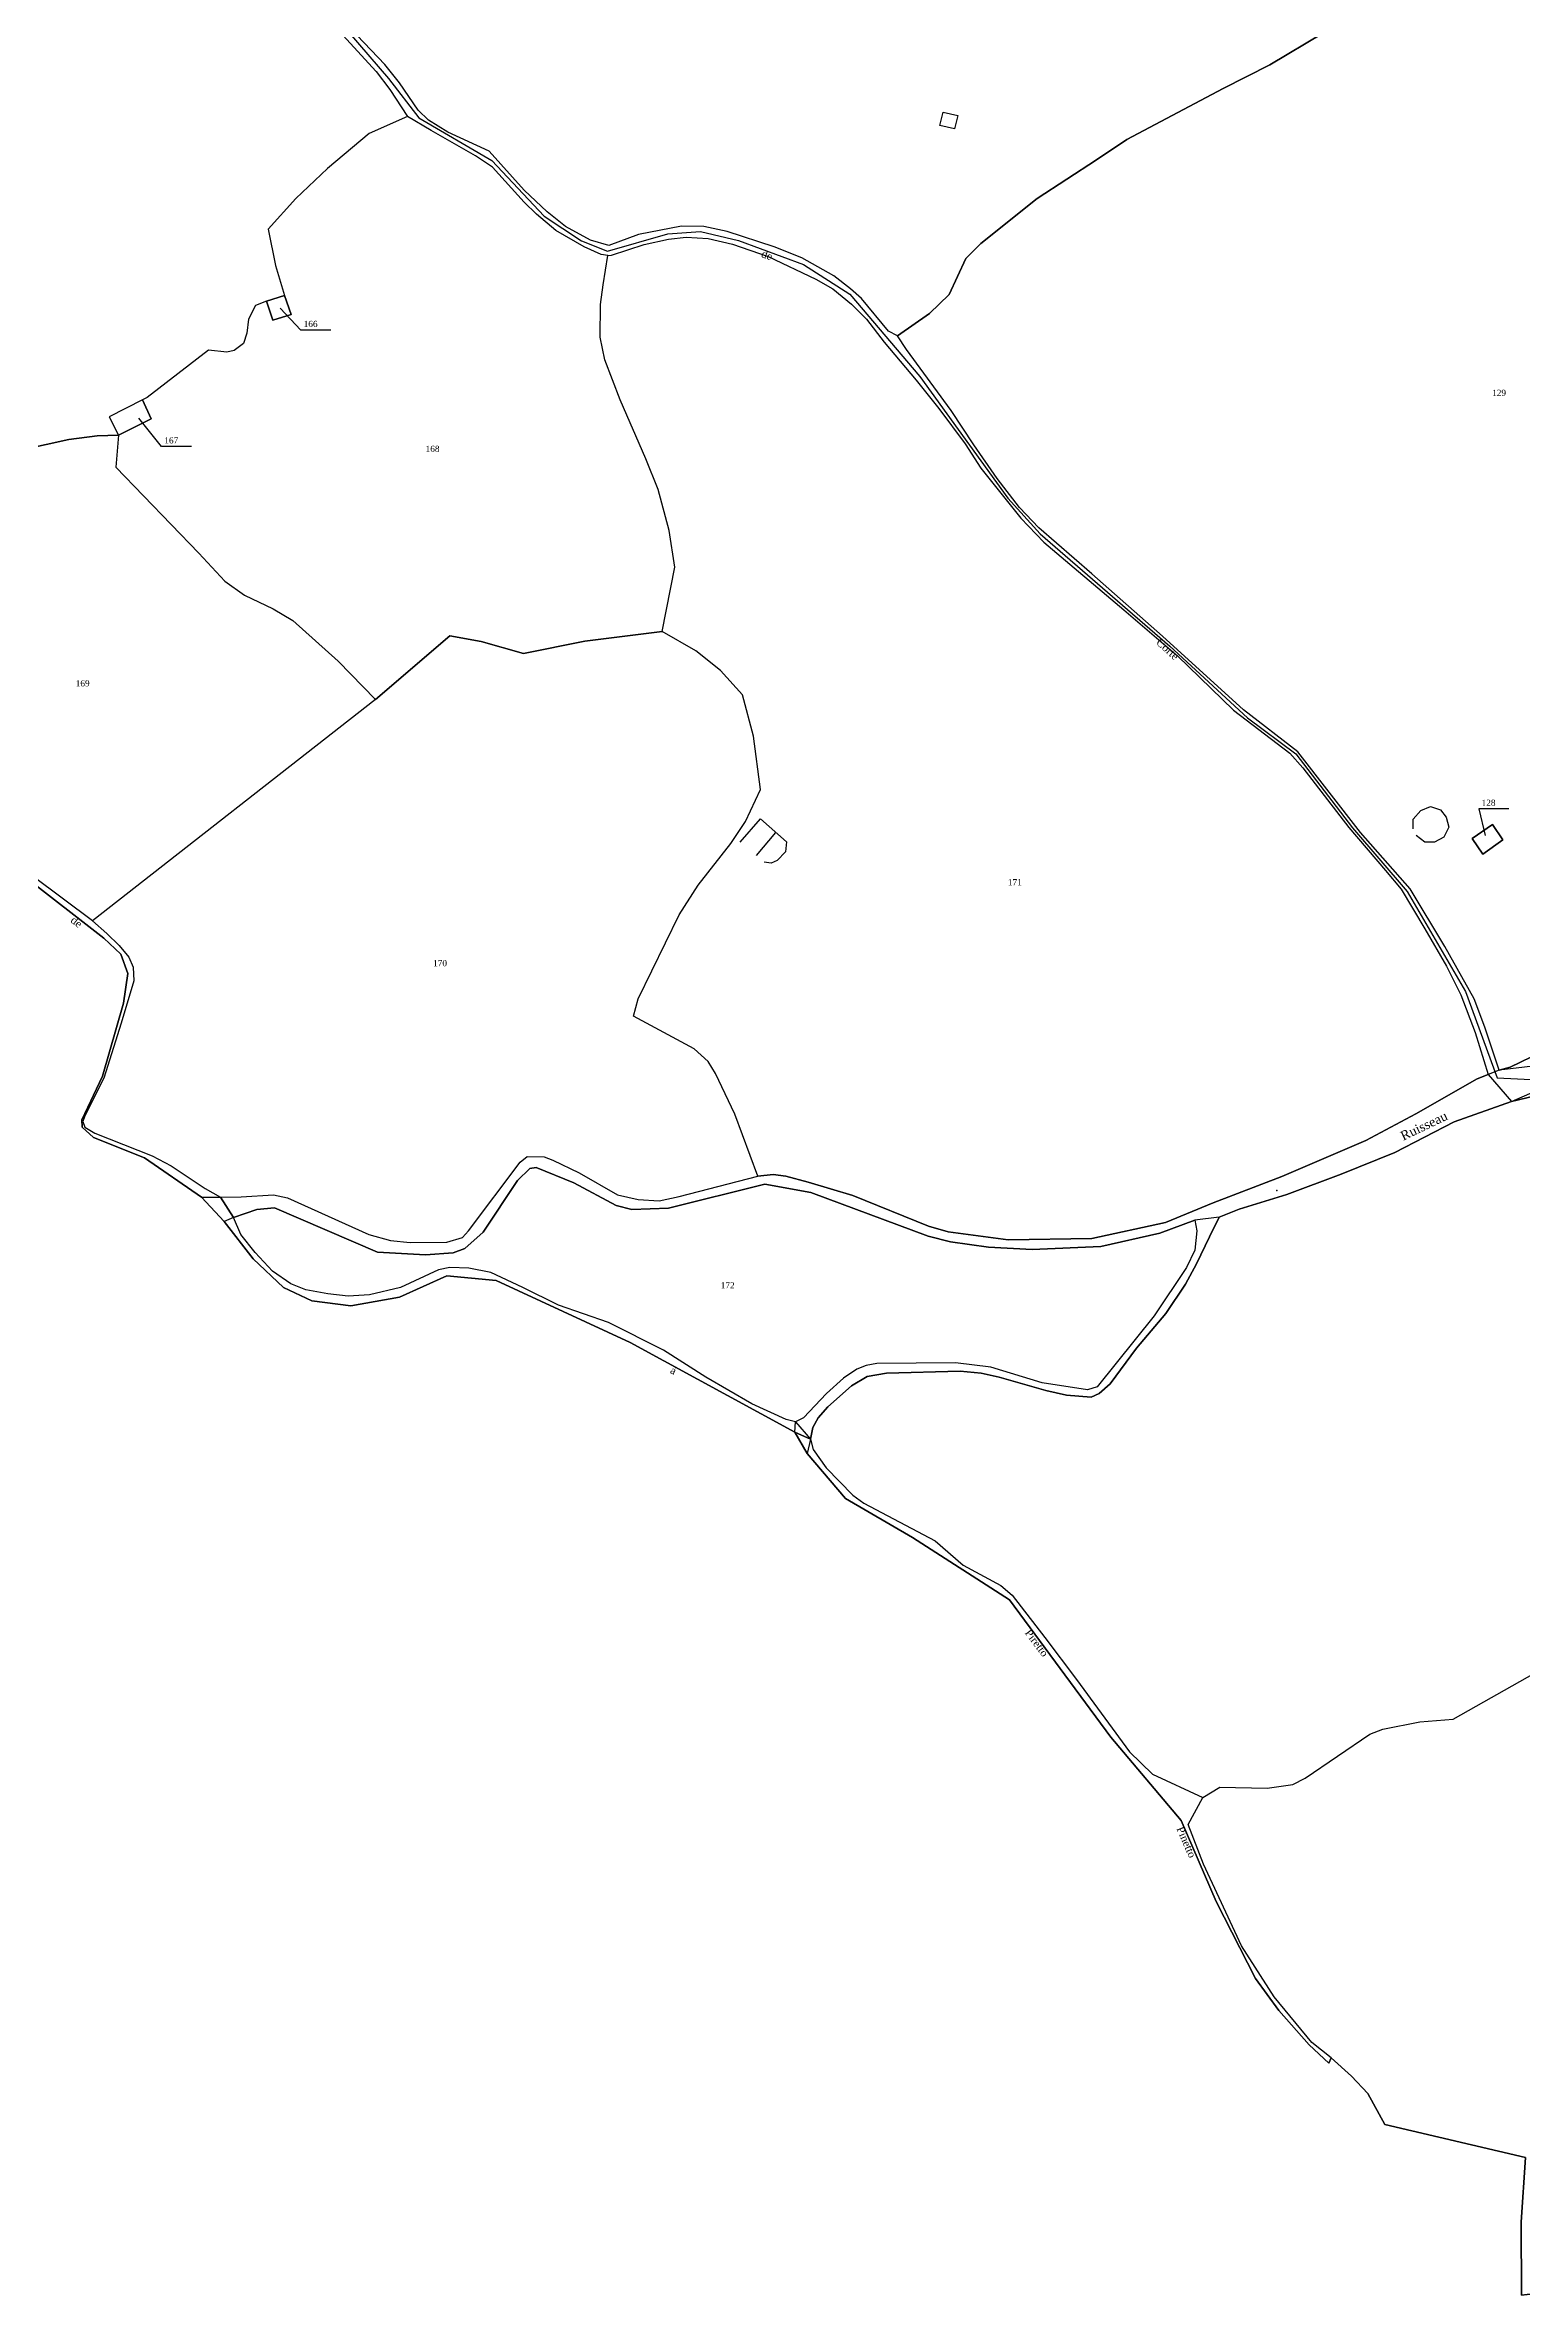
# Model space of a CAD drawing. Extents: x 1208104 to 1212743, y 6150498 to 6153217.
# Drawn here: x 1209461 to 1209942, y 6151892 to 6152625 of the extents above; entities that cross this region are included whole.
import ezdxf

# ---------------------------------------------------------------- set-up
doc = ezdxf.new("R2010")
doc.units = 0
doc.linetypes.add('CONTINU', pattern=[0])
doc.layers.get('0').update_dxf_attribs({"linetype": 'CONTINU'})
for name, color, linetype in [('1FLECHEFL', 7, 'CONTINU'), ('1LIEUDIT', 7, 'CONTINU'), ('1PARCELLE', 7, 'CONTINU'), ('1SUBDSECT', 7, 'CONTINU'), ('1TRONFLUV', 7, 'CONTINU'), ('1TROUPARCELLE', 7, 'CONTINU'), ('1ZONCOMM', 7, 'CONTINU'), ('3BATIDUR', 7, 'CONTINU'), ('3FISCLINE', 7, 'CONTINUOUS'), ('3FLECHEPAR', 7, 'CONTINU'), ('3PARCELLETEX', 7, 'CONTINU'), ('3PONT', 7, 'CONTINU'), ('3TRONFLUVTEX', 7, 'CONTINU'), ('3ZONCOMMTEX', 7, 'CONTINU')]:
    doc.layers.add(name, color=color, linetype=linetype)
doc.styles.get("Standard").update_dxf_attribs({"font": 'Times New Roman'})

# ---------------------------------------------------------------- blocks, each defined once
blk = doc.blocks.new('FLECHRU1')
blk.add_point((0, 0))

msp = doc.modelspace()

# ---------------------------------------------------------------- linework, layer by layer
at = {"layer": '1LIEUDIT'}
for points in [[(1209948.12, 6152283.21), (1209938.2, 6152280.83), (1209919.45, 6152274.24), (1209900.22, 6152264.28), (1209882.68, 6152257.2), (1209864.95, 6152250.53), (1209849.45, 6152245.77), (1209843.02, 6152243.19), (1209839.78, 6152236.78), (1209835.61, 6152227.91), (1209832, 6152221.31), (1209825.62, 6152211.83), (1209816.04, 6152200.5), (1209807.43, 6152188.82), (1209803.92, 6152185.68), (1209801.27, 6152184.51), (1209793.25, 6152185.17), (1209786.54, 6152186.73), (1209771.37, 6152191.01), (1209765.51, 6152192.29), (1209758.65, 6152193.01), (1209734.63, 6152192.33), (1209728.3, 6152191.28), (1209723.2, 6152188.17), (1209715.57, 6152181.32), (1209712.4, 6152177.78), (1209710.67, 6152174.6), (1209709.87, 6152170.86), (1209704.83, 6152173.1), (1209651.17, 6152202.32), (1209607.56, 6152222.56), (1209591.44, 6152224.05), (1209576.02, 6152217.14), (1209560.23, 6152214.31), (1209547.5, 6152215.95), (1209538.27, 6152220.2), (1209528.35, 6152229.64), (1209518.92, 6152241.71), (1209511.55, 6152249.73), (1209493.03, 6152262.46), (1209476.44, 6152269.14), (1209472.74, 6152272.51), (1209472.61, 6152274.84), (1209479.32, 6152289.08), (1209486.2, 6152312.83), (1209487.53, 6152322.6), (1209485.34, 6152328.88), (1209479.77, 6152334.03), (1209404.12, 6152392.78)], [(1209945.07, 6151892.38), (1209941.41, 6151892.01), (1209941.33, 6151915.74), (1209942.73, 6151936.85), (1209896.96, 6151947.57), (1209891.41, 6151957.69), (1209886.02, 6151963.31), (1209879.44, 6151969.27), (1209878.69, 6151967.51), (1209872.25, 6151973.47), (1209862.36, 6151984.71), (1209854.81, 6151995.14), (1209841.95, 6152020.16), (1209830.64, 6152046.56), (1209807.71, 6152073.78), (1209774.74, 6152118.45), (1209743.08, 6152138.8), (1209721.33, 6152151.52), (1209708.84, 6152166.17), (1209704.83, 6152173.1), (1209709.87, 6152170.86), (1209710.67, 6152174.6), (1209712.4, 6152177.78), (1209715.57, 6152181.32), (1209723.2, 6152188.17), (1209728.3, 6152191.28), (1209734.63, 6152192.33), (1209758.65, 6152193.01), (1209765.51, 6152192.29), (1209771.37, 6152191.01), (1209786.54, 6152186.73), (1209793.25, 6152185.17), (1209801.27, 6152184.51), (1209803.92, 6152185.68), (1209807.43, 6152188.82), (1209816.04, 6152200.5), (1209825.62, 6152211.83), (1209832, 6152221.31), (1209835.61, 6152227.91), (1209839.78, 6152236.78), (1209843.02, 6152243.19), (1209849.45, 6152245.77), (1209864.95, 6152250.53), (1209882.68, 6152257.2), (1209900.22, 6152264.28), (1209919.45, 6152274.24), (1209938.2, 6152280.83), (1209948.12, 6152283.21)]]:
    msp.add_lwpolyline(points, dxfattribs=at)
at = {"layer": '1PARCELLE'}
for points in [[(1209556.44, 6152629.59), (1209568.47, 6152616.39), (1209572.95, 6152610.57), (1209578.64, 6152601.71), (1209566.22, 6152596.18), (1209552.61, 6152584.8), (1209542.33, 6152575.04), (1209533.24, 6152565.05), (1209535.67, 6152553.16), (1209538.55, 6152543.44), (1209532.71, 6152541.57), (1209529.17, 6152540.13), (1209526.86, 6152535.72), (1209526.37, 6152531.15), (1209525.26, 6152527.81), (1209522.18, 6152525.48), (1209519.8, 6152524.93), (1209513.89, 6152525.65), (1209493.89, 6152510.21), (1209492.37, 6152509.43), (1209481.53, 6152503.93), (1209484.55, 6152497.92), (1209477.6, 6152497.68), (1209468.34, 6152496.54), (1209453.63, 6152493.3)], [(1209876.99, 6152629.02), (1209859.49, 6152618.54), (1209844.29, 6152610.87), (1209812.87, 6152594.23), (1209802.97, 6152587.62), (1209783.65, 6152575.03), (1209765.35, 6152560.42), (1209760.47, 6152555.44), (1209755.01, 6152543.81), (1209748.63, 6152537.53), (1209738.19, 6152530.28), (1209735.32, 6152531.82), (1209726.49, 6152542.47), (1209722.92, 6152545.65), (1209717.49, 6152549.87), (1209707.05, 6152555.72), (1209698.07, 6152559.29), (1209682.75, 6152564.27), (1209675.2, 6152565.9), (1209667.88, 6152566.04), (1209653.89, 6152563.28), (1209644.18, 6152559.7), (1209638.28, 6152561.45), (1209630.12, 6152565.94), (1209624.08, 6152570.72), (1209616.61, 6152577.75), (1209605.29, 6152590.41), (1209591.76, 6152596.7), (1209585.49, 6152600.59), (1209582.13, 6152603.81), (1209576.02, 6152612.7), (1209571.31, 6152618.67), (1209562.22, 6152628.15)], [(1209958.4, 6152302.03), (1209937.69, 6152292.04), (1209934.16, 6152291.09), (1209929.43, 6152305.09), (1209929.43, 6152305.09), (1209926.02, 6152314.27), (1209916.45, 6152331.32), (1209905.12, 6152350.11), (1209889.04, 6152368.49), (1209868.55, 6152394.74), (1209850.94, 6152408.45), (1209824.56, 6152432.49), (1209801.47, 6152452.71), (1209784.28, 6152467.74), (1209777.98, 6152474.35), (1209770.67, 6152483.82), (1209763.08, 6152494.82), (1209755.64, 6152505.93), (1209741.19, 6152525.81), (1209738.19, 6152530.28), (1209748.63, 6152537.53), (1209755.01, 6152543.81), (1209760.47, 6152555.44), (1209765.35, 6152560.42), (1209783.65, 6152575.03), (1209802.97, 6152587.62), (1209812.87, 6152594.23), (1209844.29, 6152610.87), (1209859.49, 6152618.54), (1209876.99, 6152629.02)], [(1209453.63, 6152493.3), (1209468.34, 6152496.54), (1209477.6, 6152497.68), (1209484.55, 6152497.92), (1209483.72, 6152487.5), (1209510.69, 6152459.48), (1209519.19, 6152450.39), (1209525.54, 6152445.84), (1209534.86, 6152441.39), (1209541.33, 6152437.56), (1209556.04, 6152424.3), (1209568.24, 6152411.78), (1209568.24, 6152411.78), (1209476.05, 6152339.72), (1209446.91, 6152361.54)], [(1209948.12, 6152283.21), (1209938.2, 6152280.83), (1209919.45, 6152274.24), (1209900.22, 6152264.28), (1209882.68, 6152257.2), (1209864.95, 6152250.53), (1209849.45, 6152245.77), (1209843.02, 6152243.19), (1209839.78, 6152236.78), (1209835.61, 6152227.91), (1209832, 6152221.31), (1209825.62, 6152211.83), (1209816.04, 6152200.5), (1209807.43, 6152188.82), (1209803.92, 6152185.68), (1209801.27, 6152184.51), (1209793.25, 6152185.17), (1209786.54, 6152186.73), (1209771.37, 6152191.01), (1209765.51, 6152192.29), (1209758.65, 6152193.01), (1209734.63, 6152192.33), (1209728.3, 6152191.28), (1209723.2, 6152188.17), (1209715.57, 6152181.32), (1209712.4, 6152177.78), (1209710.67, 6152174.6), (1209709.87, 6152170.86), (1209710.75, 6152167.5), (1209715.03, 6152161.45), (1209723.66, 6152152.58), (1209727.27, 6152149.95), (1209750.53, 6152137.74), (1209759.62, 6152129.82), (1209771.92, 6152123.18), (1209775.52, 6152120.04), (1209786.23, 6152106.19), (1209796.55, 6152092.58), (1209813.8, 6152069.02), (1209821.29, 6152061.67), (1209837.69, 6152054.12), (1209837.69, 6152054.12), (1209843.18, 6152057.46), (1209858.6, 6152057.1), (1209867, 6152058.34), (1209870.94, 6152060.44), (1209892.04, 6152074.74), (1209896.26, 6152076.36), (1209908.33, 6152078.76), (1209919.12, 6152079.66), (1209945.88, 6152094.71)], [(1209945.07, 6151892.38), (1209941.41, 6151892.01), (1209941.33, 6151915.74), (1209942.73, 6151936.85), (1209896.96, 6151947.57), (1209891.41, 6151957.69), (1209886.02, 6151963.31), (1209879.44, 6151969.27), (1209873.18, 6151974.24), (1209860.83, 6151989.11), (1209850.26, 6152005.8), (1209837.85, 6152032.34), (1209832.84, 6152045.35), (1209837.69, 6152054.12), (1209837.69, 6152054.12), (1209843.18, 6152057.46), (1209858.6, 6152057.1), (1209867, 6152058.34), (1209870.94, 6152060.44), (1209892.04, 6152074.74), (1209896.26, 6152076.36), (1209908.33, 6152078.76), (1209919.12, 6152079.66), (1209945.88, 6152094.71)]]:
    msp.add_lwpolyline(points, dxfattribs=at)
for points in [[(1209661.61, 6152433.94), (1209665.76, 6152454.88), (1209663.88, 6152466.83), (1209660.24, 6152480.21), (1209656.24, 6152490.26), (1209647.86, 6152509.47), (1209642.86, 6152522.44), (1209641.34, 6152529.85), (1209641.53, 6152540.5), (1209642.39, 6152546.96), (1209643.86, 6152556.48), (1209641.75, 6152556.77), (1209636.17, 6152559.34), (1209626.98, 6152564.64), (1209620.65, 6152569.9), (1209616.68, 6152573.85), (1209606.3, 6152585.27), (1209600.82, 6152588.99), (1209586.31, 6152597.14), (1209578.64, 6152601.71), (1209566.22, 6152596.18), (1209552.61, 6152584.8), (1209542.33, 6152575.04), (1209533.24, 6152565.05), (1209535.67, 6152553.16), (1209538.55, 6152543.44), (1209540.77, 6152537.29), (1209534.85, 6152535.44), (1209532.71, 6152541.57), (1209529.17, 6152540.13), (1209526.86, 6152535.72), (1209526.37, 6152531.15), (1209525.26, 6152527.81), (1209522.18, 6152525.48), (1209519.8, 6152524.93), (1209513.89, 6152525.65), (1209493.89, 6152510.21), (1209492.37, 6152509.43), (1209495.23, 6152503.24), (1209484.55, 6152497.92), (1209483.72, 6152487.5), (1209510.69, 6152459.48), (1209519.19, 6152450.39), (1209525.54, 6152445.84), (1209534.86, 6152441.39), (1209541.33, 6152437.56), (1209556.04, 6152424.3), (1209568.24, 6152411.78), (1209592.4, 6152432.59), (1209602.64, 6152430.72), (1209616.47, 6152426.83), (1209636.4, 6152430.87), (1209661.61, 6152433.94)], [(1209692.78, 6152256.47), (1209685.23, 6152276.72), (1209678.9, 6152290.02), (1209676.53, 6152293.88), (1209672.03, 6152298.03), (1209652.27, 6152308.61), (1209653.76, 6152314.29), (1209667.1, 6152341.64), (1209673.34, 6152351.3), (1209683.93, 6152364.88), (1209688.71, 6152372.11), (1209693.61, 6152382.48), (1209691.29, 6152399.87), (1209687.71, 6152413.35), (1209680.6, 6152421.3), (1209672.58, 6152427.71), (1209661.61, 6152433.94), (1209665.76, 6152454.88), (1209663.88, 6152466.83), (1209660.24, 6152480.21), (1209656.24, 6152490.26), (1209647.86, 6152509.47), (1209642.86, 6152522.44), (1209641.34, 6152529.85), (1209641.53, 6152540.5), (1209642.39, 6152546.96), (1209643.86, 6152556.48), (1209645.07, 6152556.56), (1209655.71, 6152560.03), (1209663.61, 6152561.78), (1209669.41, 6152562.49), (1209676.6, 6152561.96), (1209684.46, 6152560.14), (1209696.05, 6152556.12), (1209711.66, 6152548.76), (1209717.21, 6152545.64), (1209723.28, 6152540.59), (1209728.07, 6152535.72), (1209733.91, 6152528.18), (1209744.28, 6152515.89), (1209751.68, 6152506.59), (1209760.26, 6152495.16), (1209765.38, 6152487.22), (1209778.41, 6152470.94), (1209785.86, 6152463.09), (1209811.96, 6152441.06), (1209829.4, 6152425.99), (1209847.65, 6152408.37), (1209865.99, 6152394.38), (1209870.25, 6152389.55), (1209885.16, 6152370.13), (1209897.15, 6152356.11), (1209902.27, 6152349.98), (1209909.94, 6152337.11), (1209916.97, 6152324.92), (1209921.64, 6152315.56), (1209926.31, 6152303.27), (1209930.53, 6152289.65), (1209927.01, 6152288.27), (1209907.03, 6152276.8), (1209890.74, 6152268.13), (1209863.38, 6152256.43), (1209841.06, 6152247.85), (1209825.45, 6152241.37), (1209801.51, 6152236.18), (1209774.22, 6152235.83), (1209754.69, 6152238.4), (1209748.29, 6152240.21), (1209723.68, 6152250.25), (1209709.1, 6152254.6), (1209701.85, 6152256.48), (1209697.69, 6152257.03), (1209692.78, 6152256.47)], [(1209532.71, 6152541.57), (1209534.85, 6152535.44), (1209540.77, 6152537.29), (1209538.55, 6152543.44), (1209532.71, 6152541.57)], [(1209484.55, 6152497.92), (1209495.23, 6152503.24), (1209492.37, 6152509.43), (1209481.53, 6152503.93), (1209484.55, 6152497.92)], [(1209692.78, 6152256.47), (1209685.23, 6152276.72), (1209678.9, 6152290.02), (1209676.53, 6152293.88), (1209672.03, 6152298.03), (1209652.27, 6152308.61), (1209653.76, 6152314.29), (1209667.1, 6152341.64), (1209673.34, 6152351.3), (1209683.93, 6152364.88), (1209688.71, 6152372.11), (1209693.61, 6152382.48), (1209691.29, 6152399.87), (1209687.71, 6152413.35), (1209680.6, 6152421.3), (1209672.58, 6152427.71), (1209661.61, 6152433.94), (1209636.4, 6152430.87), (1209616.47, 6152426.83), (1209602.64, 6152430.72), (1209592.4, 6152432.59), (1209568.24, 6152411.78), (1209476.05, 6152339.72), (1209480.74, 6152335.61), (1209484.79, 6152331.69), (1209487.92, 6152327.82), (1209489.33, 6152324.62), (1209489.5, 6152320.19), (1209485.38, 6152306.39), (1209479.78, 6152288.43), (1209473.59, 6152276.13), (1209472.92, 6152274.31), (1209473.53, 6152272.51), (1209476.88, 6152270.5), (1209495.48, 6152263.13), (1209501.71, 6152259.89), (1209512.71, 6152252.54), (1209517.75, 6152249.64), (1209524.46, 6152249.76), (1209535.07, 6152250.44), (1209539.62, 6152249.43), (1209566.04, 6152237.46), (1209573.12, 6152235.61), (1209579.5, 6152234.88), (1209591.47, 6152234.97), (1209596.51, 6152236.52), (1209598.51, 6152238.76), (1209615.38, 6152261.08), (1209617.57, 6152262.9), (1209623.16, 6152262.82), (1209626, 6152261.76), (1209634.56, 6152257.61), (1209647.01, 6152250.48), (1209653.8, 6152248.93), (1209660.6, 6152248.48), (1209667.17, 6152249.91), (1209692.78, 6152256.47)], [(1209928.79, 6152361.42), (1209925.33, 6152366.52), (1209931.98, 6152371.06), (1209935.37, 6152366.05), (1209928.79, 6152361.42)], [(1209823.67, 6152237.99), (1209835.02, 6152242.14), (1209835.64, 6152238.75), (1209835.07, 6152232.43), (1209832.33, 6152226.79), (1209821.81, 6152210.97), (1209803.24, 6152187.89), (1209800.05, 6152186.9), (1209785.38, 6152189.22), (1209768.65, 6152194.32), (1209757.09, 6152195.74), (1209731.52, 6152195.48), (1209728.05, 6152194.88), (1209724.98, 6152193.62), (1209720.62, 6152190.73), (1209715.1, 6152185.74), (1209707.6, 6152177.77), (1209705, 6152176.48), (1209701.95, 6152177.27), (1209690.73, 6152182.38), (1209675.81, 6152191.08), (1209661.99, 6152199.85), (1209644.12, 6152208.8), (1209627.86, 6152214.5), (1209616.21, 6152220.28), (1209605.84, 6152225.09), (1209598.64, 6152226.55), (1209592.49, 6152226.71), (1209588.74, 6152225.96), (1209576.42, 6152220.21), (1209566.32, 6152217.84), (1209559.33, 6152217.47), (1209552.67, 6152218.16), (1209545.53, 6152219.46), (1209540.7, 6152221.43), (1209534.7, 6152225.53), (1209529.03, 6152231.61), (1209524.36, 6152237.56), (1209521.95, 6152243.08), (1209529.63, 6152245.71), (1209535.38, 6152246.23), (1209568.93, 6152231.81), (1209584.47, 6152230.91), (1209593.5, 6152231.55), (1209597.29, 6152232.96), (1209603.24, 6152238.29), (1209614.46, 6152255.11), (1209618.44, 6152259.06), (1209620.5, 6152259.35), (1209632.81, 6152254.37), (1209646.61, 6152246.97), (1209651.71, 6152245.68), (1209663.64, 6152246.07), (1209695.03, 6152253.91), (1209709.99, 6152251.16), (1209748.24, 6152236.98), (1209755.43, 6152235.13), (1209767.81, 6152233.39), (1209782.07, 6152232.65), (1209804.41, 6152233.6), (1209823.67, 6152237.99)]]:
    msp.add_lwpolyline(points, close=True, dxfattribs=at)
at = {"layer": '1SUBDSECT'}
msp.add_lwpolyline([(1209404.12, 6152392.78), (1209479.77, 6152334.03), (1209485.34, 6152328.88), (1209487.53, 6152322.6), (1209486.2, 6152312.83), (1209479.32, 6152289.08), (1209472.61, 6152274.84), (1209472.74, 6152272.51), (1209476.44, 6152269.14), (1209493.03, 6152262.46), (1209511.55, 6152249.73), (1209518.92, 6152241.71), (1209528.35, 6152229.64), (1209538.27, 6152220.2), (1209547.5, 6152215.95), (1209560.23, 6152214.31), (1209576.02, 6152217.14), (1209591.44, 6152224.05), (1209607.56, 6152222.56), (1209651.17, 6152202.32), (1209704.83, 6152173.1), (1209708.84, 6152166.17), (1209721.33, 6152151.52), (1209743.08, 6152138.8), (1209774.74, 6152118.45), (1209807.71, 6152073.78), (1209830.64, 6152046.56), (1209841.95, 6152020.16), (1209854.81, 6151995.14), (1209862.36, 6151984.71), (1209872.25, 6151973.47), (1209878.69, 6151967.51), (1209879.44, 6151969.27), (1209886.02, 6151963.31), (1209891.41, 6151957.69), (1209896.96, 6151947.57), (1209942.73, 6151936.85), (1209941.33, 6151915.74), (1209941.41, 6151892.01), (1209945.07, 6151892.38)], dxfattribs=at)
at = {"layer": '1TRONFLUV'}
msp.add_lwpolyline([(1209968.96, 6152295.23), (1209934.16, 6152291.09), (1209937.69, 6152292.04), (1209958.4, 6152302.03)], dxfattribs=at)
for points in [[(1209692.78, 6152256.47), (1209697.69, 6152257.03), (1209701.85, 6152256.48), (1209709.1, 6152254.6), (1209723.68, 6152250.25), (1209748.29, 6152240.21), (1209754.69, 6152238.4), (1209774.22, 6152235.83), (1209801.51, 6152236.18), (1209825.45, 6152241.37), (1209841.06, 6152247.85), (1209863.38, 6152256.43), (1209890.74, 6152268.13), (1209907.03, 6152276.8), (1209927.01, 6152288.27), (1209930.53, 6152289.65), (1209938.2, 6152280.83), (1209919.45, 6152274.24), (1209900.22, 6152264.28), (1209882.68, 6152257.2), (1209864.95, 6152250.53), (1209849.45, 6152245.77), (1209843.02, 6152243.19), (1209835.02, 6152242.14), (1209823.67, 6152237.99), (1209804.41, 6152233.6), (1209782.07, 6152232.65), (1209767.81, 6152233.39), (1209755.43, 6152235.13), (1209748.24, 6152236.98), (1209709.99, 6152251.16), (1209695.03, 6152253.91), (1209663.64, 6152246.07), (1209651.71, 6152245.68), (1209646.61, 6152246.97), (1209632.81, 6152254.37), (1209620.5, 6152259.35), (1209618.44, 6152259.06), (1209614.46, 6152255.11), (1209603.24, 6152238.29), (1209597.29, 6152232.96), (1209593.5, 6152231.55), (1209584.47, 6152230.91), (1209568.93, 6152231.81), (1209535.38, 6152246.23), (1209529.63, 6152245.71), (1209521.95, 6152243.08), (1209517.75, 6152249.64), (1209524.46, 6152249.76), (1209535.07, 6152250.44), (1209539.62, 6152249.43), (1209566.04, 6152237.46), (1209573.12, 6152235.61), (1209579.5, 6152234.88), (1209591.47, 6152234.97), (1209596.51, 6152236.52), (1209598.51, 6152238.76), (1209615.38, 6152261.08), (1209617.57, 6152262.9), (1209623.16, 6152262.82), (1209626, 6152261.76), (1209634.56, 6152257.61), (1209647.01, 6152250.48), (1209653.8, 6152248.93), (1209660.6, 6152248.48), (1209667.17, 6152249.91), (1209692.78, 6152256.47)], [(1209835.02, 6152242.14), (1209835.64, 6152238.75), (1209835.07, 6152232.43), (1209832.33, 6152226.79), (1209821.81, 6152210.97), (1209803.24, 6152187.89), (1209800.05, 6152186.9), (1209785.38, 6152189.22), (1209768.65, 6152194.32), (1209757.09, 6152195.74), (1209731.52, 6152195.48), (1209728.05, 6152194.88), (1209724.98, 6152193.62), (1209720.62, 6152190.73), (1209715.1, 6152185.74), (1209707.6, 6152177.77), (1209705, 6152176.48), (1209709.87, 6152170.86), (1209710.67, 6152174.6), (1209712.4, 6152177.78), (1209715.57, 6152181.32), (1209723.2, 6152188.17), (1209728.3, 6152191.28), (1209734.63, 6152192.33), (1209758.65, 6152193.01), (1209765.51, 6152192.29), (1209771.37, 6152191.01), (1209786.54, 6152186.73), (1209793.25, 6152185.17), (1209801.27, 6152184.51), (1209803.92, 6152185.68), (1209807.43, 6152188.82), (1209816.04, 6152200.5), (1209825.62, 6152211.83), (1209832, 6152221.31), (1209835.61, 6152227.91), (1209839.78, 6152236.78), (1209843.02, 6152243.19), (1209835.02, 6152242.14)]]:
    msp.add_lwpolyline(points, close=True, dxfattribs=at)
at = {"layer": '1TROUPARCELLE'}
msp.add_lwpolyline([(1209925.33, 6152366.52), (1209931.98, 6152371.06), (1209935.37, 6152366.05), (1209928.79, 6152361.42), (1209925.33, 6152366.52)], close=True, dxfattribs=at)
at = {"layer": '1ZONCOMM'}
for points in [[(1209540.14, 6152651.84), (1209572.51, 6152614.14), (1209582.3, 6152601.36), (1209606.14, 6152587.46), (1209623.19, 6152569.23), (1209635.27, 6152561.29), (1209643.82, 6152557.83), (1209663.45, 6152563.52), (1209674.08, 6152564.32), (1209686.47, 6152561.39), (1209707.6, 6152553.48), (1209722.72, 6152543.9), (1209745.52, 6152517.09), (1209774.19, 6152477.37), (1209784.73, 6152465.84), (1209826.88, 6152429.23), (1209852.15, 6152405.86), (1209867.94, 6152394.12), (1209886.43, 6152370), (1209904.24, 6152349.25), (1209923.14, 6152316.73), (1209933.48, 6152288.55), (1209981.95, 6152286.19)], [(1209540.14, 6152651.84), (1209572.51, 6152614.14), (1209582.3, 6152601.36), (1209606.14, 6152587.46), (1209623.19, 6152569.23), (1209635.27, 6152561.29), (1209643.82, 6152557.83), (1209663.45, 6152563.52), (1209674.08, 6152564.32), (1209686.47, 6152561.39), (1209707.6, 6152553.48), (1209722.72, 6152543.9), (1209745.52, 6152517.09), (1209774.19, 6152477.37), (1209784.73, 6152465.84), (1209826.88, 6152429.23), (1209852.15, 6152405.86), (1209867.94, 6152394.12), (1209886.43, 6152370), (1209904.24, 6152349.25), (1209923.14, 6152316.73), (1209933.48, 6152288.55), (1209981.95, 6152286.19)], [(1209404.12, 6152392.78), (1209479.77, 6152334.03), (1209485.34, 6152328.88), (1209487.53, 6152322.6), (1209486.2, 6152312.83), (1209479.32, 6152289.08), (1209472.61, 6152274.84), (1209472.74, 6152272.51), (1209476.44, 6152269.14), (1209493.03, 6152262.46), (1209511.55, 6152249.73), (1209518.92, 6152241.71), (1209528.35, 6152229.64), (1209538.27, 6152220.2), (1209547.5, 6152215.95), (1209560.23, 6152214.31), (1209576.02, 6152217.14), (1209591.44, 6152224.05), (1209607.56, 6152222.56), (1209651.17, 6152202.32), (1209704.83, 6152173.1), (1209708.84, 6152166.17), (1209721.33, 6152151.52), (1209743.08, 6152138.8), (1209774.74, 6152118.45), (1209807.71, 6152073.78), (1209830.64, 6152046.56), (1209841.95, 6152020.16), (1209854.81, 6151995.14), (1209862.36, 6151984.71), (1209872.25, 6151973.47)], [(1209404.12, 6152392.78), (1209479.77, 6152334.03), (1209485.34, 6152328.88), (1209487.53, 6152322.6), (1209486.2, 6152312.83), (1209479.32, 6152289.08), (1209472.61, 6152274.84), (1209472.74, 6152272.51), (1209476.44, 6152269.14), (1209493.03, 6152262.46), (1209511.55, 6152249.73), (1209518.92, 6152241.71), (1209528.35, 6152229.64), (1209538.27, 6152220.2), (1209547.5, 6152215.95), (1209560.23, 6152214.31), (1209576.02, 6152217.14), (1209591.44, 6152224.05), (1209607.56, 6152222.56), (1209651.17, 6152202.32), (1209704.83, 6152173.1), (1209708.84, 6152166.17), (1209721.33, 6152151.52), (1209743.08, 6152138.8), (1209774.74, 6152118.45), (1209807.71, 6152073.78), (1209830.64, 6152046.56), (1209841.95, 6152020.16), (1209854.81, 6151995.14), (1209862.36, 6151984.71), (1209872.25, 6151973.47), (1209878.69, 6151967.51)], [(1209404.12, 6152392.78), (1209479.77, 6152334.03), (1209485.34, 6152328.88), (1209487.53, 6152322.6), (1209486.2, 6152312.83), (1209479.32, 6152289.08), (1209472.61, 6152274.84), (1209472.74, 6152272.51), (1209476.44, 6152269.14), (1209493.03, 6152262.46), (1209511.55, 6152249.73), (1209518.92, 6152241.71), (1209528.35, 6152229.64), (1209538.27, 6152220.2), (1209547.5, 6152215.95), (1209560.23, 6152214.31), (1209576.02, 6152217.14), (1209591.44, 6152224.05), (1209607.56, 6152222.56), (1209651.17, 6152202.32), (1209704.83, 6152173.1), (1209708.84, 6152166.17), (1209721.33, 6152151.52), (1209743.08, 6152138.8), (1209774.74, 6152118.45), (1209807.71, 6152073.78), (1209830.64, 6152046.56), (1209841.95, 6152020.16), (1209854.81, 6151995.14), (1209862.36, 6151984.71), (1209872.25, 6151973.47)], [(1209404.12, 6152392.78), (1209479.77, 6152334.03), (1209485.34, 6152328.88), (1209487.53, 6152322.6), (1209486.2, 6152312.83), (1209479.32, 6152289.08), (1209472.61, 6152274.84), (1209472.74, 6152272.51), (1209476.44, 6152269.14), (1209493.03, 6152262.46), (1209511.55, 6152249.73), (1209518.92, 6152241.71), (1209528.35, 6152229.64), (1209538.27, 6152220.2), (1209547.5, 6152215.95), (1209560.23, 6152214.31), (1209576.02, 6152217.14), (1209591.44, 6152224.05), (1209607.56, 6152222.56), (1209651.17, 6152202.32), (1209704.83, 6152173.1), (1209708.84, 6152166.17), (1209721.33, 6152151.52), (1209743.08, 6152138.8), (1209774.74, 6152118.45), (1209807.71, 6152073.78), (1209830.64, 6152046.56), (1209841.95, 6152020.16), (1209854.81, 6151995.14), (1209862.36, 6151984.71), (1209872.25, 6151973.47), (1209878.69, 6151967.51)]]:
    msp.add_lwpolyline(points, dxfattribs=at)
at = {"layer": '3BATIDUR'}
for points in [[(1209538.55, 6152543.44), (1209540.77, 6152537.29), (1209534.85, 6152535.44), (1209532.71, 6152541.57), (1209538.55, 6152543.44)], [(1209492.37, 6152509.43), (1209481.53, 6152503.93), (1209484.55, 6152497.92), (1209495.23, 6152503.24), (1209492.37, 6152509.43)], [(1209925.33, 6152366.52), (1209928.79, 6152361.42), (1209935.37, 6152366.05), (1209931.98, 6152371.06), (1209925.33, 6152366.52)]]:
    msp.add_lwpolyline(points, close=True, dxfattribs=at)
at = {"layer": '3FISCLINE'}
for points in [[(1209753.12, 6152603.16), (1209757.89, 6152602.1), (1209756.83, 6152597.72), (1209752.01, 6152598.78), (1209753.12, 6152603.16)], [(1209687.03, 6152365.36), (1209693.65, 6152372.92), (1209702.02, 6152365.47), (1209701.7, 6152362.16), (1209699.04, 6152359.32), (1209697.04, 6152358.49), (1209694.84, 6152358.87)], [(1209906.11, 6152369.67), (1209906.18, 6152372.83), (1209908.6, 6152375.68), (1209911.84, 6152376.97), (1209915.09, 6152375.9), (1209916.94, 6152373.45), (1209917.71, 6152370.27), (1209916.17, 6152366.98), (1209913.07, 6152365.33), (1209909.97, 6152365.36), (1209907.15, 6152367.47)], [(1209692.31, 6152360.97), (1209698.64, 6152368.47)]]:
    msp.add_lwpolyline(points, dxfattribs=at)
at = {"layer": '3FLECHEPAR'}
for points in [[(1209553.7, 6152532.17), (1209543.91, 6152532.18), (1209537.18, 6152539.32)], [(1209508.32, 6152494.23), (1209498.53, 6152494.24), (1209491.15, 6152503.44)], [(1209937.3, 6152376.16), (1209927.51, 6152376.18), (1209929.54, 6152367.46)]]:
    msp.add_lwpolyline(points, dxfattribs=at)
at = {"layer": '3PONT'}
for points in [[(1209968.96, 6152295.23), (1209934.16, 6152291.09), (1209930.53, 6152289.65), (1209938.2, 6152280.83), (1209957.76, 6152289.46), (1209968.96, 6152295.23)], [(1209517.75, 6152249.64), (1209521.95, 6152243.08), (1209518.92, 6152241.71), (1209511.55, 6152249.73), (1209517.75, 6152249.64)], [(1209705, 6152176.48), (1209709.87, 6152170.86), (1209708.84, 6152166.17), (1209704.83, 6152173.1), (1209705, 6152176.48)]]:
    msp.add_lwpolyline(points, close=True, dxfattribs=at)

# ---------------------------------------------------------------- block references
at = {"layer": '1FLECHEFL', "rotation": 23}
msp.add_blockref('FLECHRU1', (1209861.77, 6152251.85), dxfattribs=at)

# ---------------------------------------------------------------- texts
at = {"layer": '3PARCELLETEX'}
for s, p in [('166', (1209544.84, 6152533.18)), ('129', (1209931.85, 6152510.72)), ('167', (1209499.46, 6152495.24)), ('168', (1209584.55, 6152492.47)), ('169', (1209470.61, 6152416.08)), ('128', (1209928.43, 6152377.18)), ('171', (1209774.16, 6152351.29)), ('170', (1209586.99, 6152324.92)), ('172', (1209680.66, 6152219.98))]:
    msp.add_text(s, height=2, dxfattribs=at).set_placement(p)
at = {"layer": '3TRONFLUVTEX'}
msp.add_text('Ruisseau', height=3, rotation=25.6, dxfattribs=at).set_placement((1209902.92, 6152268.05))
at = {"layer": '3ZONCOMMTEX'}
for s, rotation, p in [('de', 339.7, (1209693.62, 6152556.04)), ('de', 339.7, (1209693.62, 6152556.04)), ('Corte', 317.4, (1209822.24, 6152430.12)), ('Corte', 317.4, (1209822.24, 6152430.12)), ('de', 322.4, (1209468.71, 6152339.46)), ('de', 322.4, (1209468.71, 6152339.46)), ('à ', 331.7, (1209663.95, 6152192.51)), ('à ', 331.7, (1209663.95, 6152192.51)), ('Piretto', 306.7, (1209779.55, 6152107.72)), ('Piretto', 306.7, (1209779.55, 6152107.72)), ('Pinetto', 293.4, (1209829.02, 6152043.97)), ('Pinetto', 293.4, (1209829.02, 6152043.97))]:
    msp.add_text(s, height=2.5, rotation=rotation, dxfattribs=at).set_placement(p)

doc.saveas('drawing.dxf')
